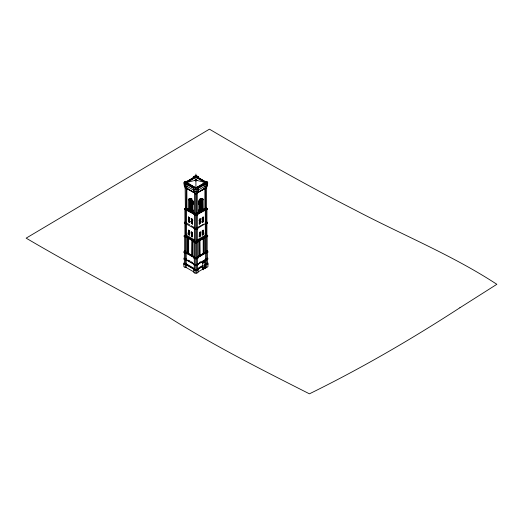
<?xml version="1.0" encoding="UTF-8"?>
<svg xmlns="http://www.w3.org/2000/svg" width="523" height="523" viewBox="0 0 523 523"><rect width="100%" height="100%" fill="white"/><g stroke="black" fill="none" stroke-linecap="round" stroke-linejoin="round"><path stroke-width="0.78" d="M206.356 187.947L207.526 185.475L207.657 182.2L206.134 181.318L204.787 181.318L198.505 177.696M197.498 192.137L198.374 190.019L204.8 186.312L206.082 186.312L207.526 185.475L207.657 183.442L206.134 184.318L204.787 184.318L198.505 187.94L198.374 190.758L197.204 193.235M202.793 263.108L202.597 269.299M192.301 224.217L192.464 224.125M193.007 201.427L192.935 211.848L188.568 209.331L188.568 199.819L189.555 198.439L191.549 198.459M193.503 211.07L189.601 208.814L189.601 199.623L190.49 198.367L189.555 198.439M199.407 224.151L199.564 224.243M204.493 262.128L204.362 262.52L203.878 261.768L203.016 262.977M206.356 187.326L207.526 184.299M198.832 201.44L198.884 211.848L203.251 209.331L203.068 199.178L202.264 198.439L201.067 198.544L199.4 200.636L198.884 202.342L198.315 201.871M206.945 209.135L204.872 209.579L204.872 188.3L197.263 192.895L205.644 188.3L204.872 188.3L197.263 192.693L197.498 193.307L196.471 193.798L195.354 193.713L194.615 192.843L186.175 188.3L186.946 188.3L194.563 192.693L194.543 258.146M195.249 193.843L196.57 193.843L195.249 193.843L194.321 193.307L194.563 192.693M198.08 257.447L205.637 253.086L205.304 252.256L205.637 253.086L207.827 252.354L207.016 251.798L205.304 252.256L197.276 256.898L198.08 257.976L196.811 258.715L195.007 258.715L193.739 257.976L194.543 256.898L186.515 252.256L185.6 252.256L185.266 253.086L183.991 252.354L183.991 251.315L184.802 251.145L184.802 252.517M197.276 256.898L197.276 258.146L198.08 257.976L197.276 257.421L195.347 257.885L195.007 258.715L195.347 258.61M195.347 264.658L195.007 265.481L193.739 264.749L193.739 264.22L186.181 259.859L183.991 259.12L183.991 258.081M194.53 268.619L186.417 263.932L185.495 263.932L185.155 267.462L186.083 267.462L193.713 271.868M185.757 223.04L185.436 223.726L184.351 223.105L184.351 222.223L185.135 222.177M186.384 237.082L186.057 237.082L194.026 241.685L194.824 241.26L186.384 236.389L186.057 237.082L184.122 236.448L184.122 235.546L184.92 235.507M195.439 179.454L194.844 180.428L195.909 181.043L196.981 180.428L196.38 179.454L195.439 179.454L196.38 179.454M187.587 238.017L188.666 238.227L188.666 253.884L188.156 254.008L187.587 253.675L187.587 238.017L188.666 238.227M191.98 240.554L193.059 240.763L193.059 256.42L192.556 256.545L191.98 256.211L191.98 240.554L193.059 240.763M187.587 253.675L187.796 237.723M191.98 256.211L192.196 240.266M193.503 201.871L192.935 202.342L192.418 200.636L190.751 198.544M183.991 252.354L184.802 251.798L185.6 252.256M183.991 259.12L184.802 258.565L186.515 259.029L186.181 259.859L186.515 259.748L185.266 259.859L185.6 259.029L185.6 259.748M193.739 257.976L194.543 257.421L195.347 257.885M197.289 268.619L198.106 269.175L198.106 272.405L196.818 273.143L195.001 273.143L193.713 272.405L193.713 269.175L186.083 264.762L183.874 264.023L184.691 263.468M197.289 269.149L198.106 269.705L196.818 270.45L195.001 270.45L193.713 269.705L194.53 269.149M192.758 201.492L193.34 201.107M206.435 187.397L206.677 188.005L204.872 188.496M193.314 188.084L187.038 184.456L185.685 184.456L184.161 183.58L184.161 182.2L185.685 181.318L187.038 181.318L193.314 177.696M184.161 182.337L185.685 181.461L187.038 181.461L193.314 177.833L193.314 176.911L194.837 176.035L196.988 176.035L198.505 176.911L198.505 177.833L204.787 181.461L206.134 181.461L207.657 182.337M193.314 177.055L194.837 176.173L196.988 176.173L198.505 177.055M193.739 177.794L187.208 181.566L185.861 181.566L184.586 182.298L184.586 183.645L185.861 182.913L187.208 182.913M198.08 178.363L198.08 177.016L196.811 176.284L195.007 176.284L193.739 177.016L193.739 178.363M186.41 182.71L195.909 177.219L205.408 182.71L195.909 188.195L186.41 182.71L195.909 177.062L205.408 182.71M198.505 188.084L204.787 184.456L206.134 184.456L207.657 183.58L207.657 182.2M198.08 188.62L196.811 189.359L195.007 189.359L193.739 188.62M207.232 183.338L205.964 184.07L204.611 184.07L198.08 187.842L198.08 189.967M185.462 187.947L184.292 185.475L184.161 183.442L185.685 184.318L187.038 184.318L193.314 187.94L193.314 188.862L194.837 189.738L196.988 189.738L198.505 188.862L198.505 187.94M197.204 192.843L204.924 188.385L204.787 184.456M197.263 193.255L196.57 193.843M206.435 187.96L204.872 188.417M190.111 204.683L190.882 204.238M191.163 204.075L191.934 203.63M192.235 203.46L193.007 203.009M190.444 204.813L192.314 203.735M198.936 200.446L201.95 198.701L201.95 208.775L198.328 210.867M189.601 206.036L193.503 203.78M189.869 205.977L193.49 203.892M198.812 202.604L199.263 201.407L199.583 202.159M199.884 201.983L200.335 200.793L200.655 201.538M200.937 201.375L201.388 200.185L201.708 200.93M198.812 209.73L199.583 209.285L199.603 201.094M198.315 211.07L202.218 208.814L203.251 209.331M188.43 217.79L188.914 217.509M196.942 214.051L196.334 214.397L194.876 214.051L194.876 213.502L196.334 213.855L196.942 213.502M206.369 208.062L205.768 208.952L204.977 208.952L196.942 213.593M205.768 208.952L206.369 208.605M196.968 214.142L205.16 209.409L205.97 209.409M197.576 214.169L198.838 213.436M206.369 209.546L207.128 209.265L206.369 208.854L204.977 209.2L196.942 213.835L197.701 214.253L207.128 209.265L207.128 208.409L206.082 207.801M188.182 220L190.215 218.83M197.321 241.822L195.327 242.299L195.327 215.169L197.321 214.691M188.862 222.582L192.922 220.235M188.43 230.735L188.914 230.453M187.796 233.088L189.901 231.872M197.622 227.446L201.532 225.191M202.146 224.831L203.388 224.119M206.683 223.373L207.468 223.105L205.572 223.726L205.245 223.04L206.683 222.687L207.468 223.105L207.468 222.223L206.683 222.177M197.753 228.244L197.753 228.714L196.975 228.982L196.975 227.819L197.753 228.244L205.245 223.733L206.389 223.726L206.062 223.04M187.796 234.075L189.901 232.859M188.28 234.043L190.176 232.951M206.945 208.461L206.899 236.716L207.696 236.448L205.761 237.082L196.994 242.437L196.994 241.26L205.434 236.389L206.899 236.023L207.696 236.448L207.696 235.546L206.598 234.912M197.354 241.456L205.48 236.762L205.48 252.446L197.354 257.133M198.818 240.73L199.891 240.521L199.891 256.178L199.322 256.512L198.818 256.388L198.818 240.73L199.891 240.521M203.212 238.194L204.29 237.985L204.29 253.642L203.722 253.975L203.212 253.851L203.212 238.194L204.29 237.985M198.322 241.188L200.316 240.037M201.643 239.273L202.904 238.54M206.945 236.265L206.114 236.742L206.114 209.612M194.464 241.94L195.308 242.43L197.354 241.94M207.167 236.272L205.31 236.742L205.31 209.612L197.321 214.227L197.354 257.623L196.511 258.114L194.464 257.623M184.652 251.262L185.077 251.02M207.468 251.994L205.591 252.544L197.524 257.198L197.524 269.626L196.576 270.175L194.294 269.626L194.294 257.198L186.227 252.544L184.351 251.994M198.152 257.061L205.395 252.877L207.239 252.348M194.294 257.734L195.242 258.284L197.524 257.734M196.563 258.506L197.491 257.97L197.491 257.44M199.283 262.507L200.623 261.735M198.152 263.834L205.395 259.65L207.239 259.114M195.347 265.377L195.007 265.481L196.811 265.481L198.08 264.749L198.08 264.22L205.637 259.859L207.827 259.12L207.827 258.081M198.642 267.835L202.022 265.887M197.524 269.09L202.904 265.985M204.245 265.207L207.468 263.886L207.468 251.223M198.106 269.175L205.735 264.762L207.945 264.023L207.128 263.468M196.57 270.241L197.511 269.698M205.173 266.933L202.597 268.116L205.173 266.933L202.859 268.632L202.859 268.266M203.14 268.796L205.461 267.462L203.14 269.208L202.859 268.632M198.106 271.868L202.963 269.064M203.14 269.208L205.742 268.031L205.742 268.443M206.663 267.462L206.663 264.762L206.324 263.932L205.402 263.932L205.735 267.462L206.663 267.462L207.945 266.723L207.945 262.971M185.449 209.546L184.691 209.265L194.118 214.253L194.876 213.835L186.848 209.2L185.449 208.854L184.691 209.265L184.691 208.409L185.449 208.357M197.701 214.253L197.701 214.711L194.876 214.293L194.118 214.711L194.118 214.253M185.135 222.687L184.351 223.105L185.135 223.373M185.757 223.733L194.066 228.244L194.85 227.819M188.568 209.331L189.601 208.814M186.077 188.548L186.946 188.496M186.515 252.982L185.266 253.086L186.515 252.982L186.515 252.256L186.181 253.086L193.739 257.447M195.118 180.376L186.41 182.54L195.909 188.025L205.408 182.54L196.7 180.376M191.385 199.113L192.091 198.943M186.175 188.496L185.142 188.005L185.142 187.247L185.384 209.122M197.276 264.919L198.08 264.749L197.276 264.193M207.128 264.187L207.945 264.023M188.568 199.819L189.601 199.623M206.435 188.045L205.598 188.385L206.134 184.456M197.263 193.34L196.445 193.673L196.988 189.601L198.505 188.725L198.374 190.758L196.929 191.595L194.889 191.595L193.445 190.758L193.314 188.725L194.837 189.601L196.988 189.738M188.751 199.178L189.764 199.041M189.084 198.707L190.065 198.616M204.977 209.893L204.977 209.2L204.977 209.684M196.334 215.339L197.701 214.711L196.942 214.986L196.942 213.044L204.977 208.409L204.977 208.952M185.554 237.082L185.227 237.082L185.554 236.389L186.384 236.389M195.458 242.803L194.026 242.169L194.026 241.685M204.611 182.913L205.964 182.913L207.232 183.645L207.232 182.298L205.964 181.566L204.611 181.566L198.08 177.794M186.946 188.417L185.384 187.96M186.051 208.952L185.449 208.062L185.449 208.605L186.848 208.952L194.876 213.593M184.874 209.135L186.946 209.579L186.848 188.548L194.563 192.895L193.445 190.019L193.314 187.94M184.652 236.272L186.508 236.742L194.497 241.351M184.652 235.579L184.652 251.955L186.338 252.446L194.464 257.133M205.48 252.446L207.167 251.955L207.167 235.579M205.304 252.982L206.552 253.086L206.219 252.256M205.304 259.029L206.219 259.029L206.552 259.859L205.304 259.748L205.304 259.029L205.637 259.859L205.304 259.748M184.351 251.223L184.351 263.886L186.227 264.429L194.294 269.09M196.563 265.279L194.327 264.743M205.434 237.082L205.761 237.082L205.434 236.389L205.434 236.873M206.265 237.082L206.598 237.082L206.265 236.389L206.219 252.982L207.016 252.517L207.016 251.145L207.827 251.315L207.827 252.354M196.36 242.803L197.792 242.169L194.824 241.744L194.026 242.169L194.824 242.437M186.574 223.733L186.574 223.04L189.829 224.923M206.899 235.507L207.696 235.546M186.848 209.893L186.848 209.2L186.848 209.684M186.051 209.893L186.051 209.2L186.051 209.684M206.369 208.357L207.128 208.409M202.264 198.439L201.329 198.367L202.218 199.623L202.218 208.814M201.754 198.616L202.734 198.707M200.27 198.459L201.067 198.544M202.055 199.041L203.068 199.178M185.384 188.045L186.221 188.385L185.685 184.456M194.563 193.34L195.373 193.673L194.837 189.738M202.218 199.623L203.251 199.819M183.874 264.023L184.691 264.187M193.713 269.705L194.53 269.875M206.677 187.247L206.369 209.331M199.727 198.943L200.433 199.113M196.478 258.61L196.811 258.715L196.478 257.885M196.478 265.377L196.811 265.481L196.478 264.658M205.735 264.762L205.402 263.932M184.92 236.716L184.122 236.448L184.92 236.023L185.554 236.873M194.85 228.982L194.066 228.714L194.066 228.244M199.211 199.59L199.864 199.825M198.786 200.329L199.4 200.636M196.994 241.26L197.792 241.685M184.586 183.338L185.861 184.07L187.208 184.07L193.739 187.842L193.739 189.967M194.615 192.843L186.894 188.385L187.038 184.456M198.832 203.022L199.603 203.467M199.884 203.63L200.655 204.075M200.956 204.251L201.728 204.696M198.884 203.375L201.381 204.813M198.949 203.741L202.296 205.67M192.889 200.446L189.869 198.701L189.869 208.775L193.49 210.867M198.315 203.78L202.218 206.036M198.328 203.892L201.95 205.977M190.091 200.924L190.411 200.172L190.862 201.368M191.163 201.538L191.483 200.793L191.934 201.983M192.216 202.146L192.536 201.401L192.987 202.591M192.987 209.716L192.216 209.272L192.235 201.871M202.95 217.542L203.44 217.823M194.876 213.044L186.848 208.409L186.848 208.952M186.659 209.409L194.85 214.142M194.497 214.227L186.508 209.612L186.508 236.742M189.372 211.351L190.64 212.083M194.563 214.417L195.471 214.966L197.263 214.417L197.263 192.693M194.497 214.691L195.484 215.339L194.118 214.711L194.876 214.986L194.876 214.293M201.603 218.83L203.637 220M198.897 220.235L200.25 221.02M201.603 221.798L202.957 222.582M202.95 230.48L203.44 230.761M191.13 225.675L194.229 227.459M201.917 231.872L204.029 233.088M201.917 232.859L204.029 234.075M186.384 235.154L194.824 240.024M186.384 236.141L194.824 241.011M194.464 241.456L186.338 236.762L186.338 252.446M184.874 236.265L185.704 236.742L185.704 209.612M187.051 237.468L188.378 238.233M191.666 240.129L193.562 241.227M194.497 241.822L195.327 242.299M206.552 250.576L207.827 251.315M206.748 251.02L207.167 251.262M193.667 257.061L186.423 252.877L184.58 252.348M194.327 257.97L195.256 258.506M188.522 260.186L189.862 260.957M191.196 261.735L192.536 262.507M193.667 263.834L186.423 259.65L184.58 259.114M194.308 269.698L195.249 270.241M185.155 267.462L183.874 266.723L183.874 262.971M207.016 258.565L207.827 259.12M197.276 263.664L198.08 264.22M199.891 256.178L199.681 240.234M194.615 193.235L193.445 190.019L187.018 186.312L185.737 186.312L184.292 185.475L184.161 182.2M184.586 185.057L185.462 187.326M204.715 261.997L204.911 266.782M193.314 176.911L193.399 178.317M206.592 208.546L206.592 209.05L205.644 209.579L205.644 188.3M206.526 252.544L206.526 264.429M206.219 259.029L206.219 259.748M206.324 263.932L206.324 264.658M205.964 181.566L205.964 182.913M205.591 252.544L205.591 264.429M205.134 184.103L205.134 182.54L195.909 187.868L186.691 182.54L186.691 184.103M204.774 259.977L204.774 262.003L202.761 263.161L202.761 261.134M203.722 238.311L203.722 253.975M203.427 269.371L203.427 269.776M201.728 200.734L201.708 208.056L200.937 208.5L200.956 200.289M201.067 211.39L201.067 211.776M200.655 200.91L200.655 208.664L199.884 209.108L199.884 201.257M199.322 240.855L199.322 256.512M197.491 264.213L197.491 264.743M196.811 176.284L196.811 177.624L195.007 177.624L195.007 176.284M196.818 273.143L196.478 269.613L195.341 269.613L195.001 273.143M196.576 258.284L196.576 270.175M196.471 193.595L196.471 214.875L195.354 214.875L195.354 193.595M196.498 215.169L196.498 242.299M196.511 242.43L196.511 258.114M196.334 213.855L196.334 214.397M196.334 215.123L196.334 214.646L196.655 215.319L195.171 215.319L195.484 214.646L195.484 215.123M196.36 242.587L196.36 242.11L196.687 242.803L195.131 242.803L195.458 242.11L195.458 242.587M195.909 174.041L195.909 189.431M195.484 213.855L195.484 214.397M195.308 242.43L195.308 258.114M195.242 258.284L195.242 270.175M192.556 240.887L192.556 256.545M191.934 200.466L191.934 209.108L191.163 208.664L191.163 200.91M190.882 200.283L190.862 208.494L190.091 208.043L190.111 200.727M190.751 211.39L190.751 211.776M188.156 238.344L188.156 254.008M186.417 264.658L186.417 263.932L186.083 267.462M186.175 188.3L186.175 209.579L185.227 209.05L185.227 208.546M186.227 252.544L186.227 264.429M185.861 181.566L185.861 182.913M185.449 208.854L185.449 209.331M185.495 236.762L185.495 252.446M185.495 263.932L185.495 264.658M185.299 252.544L185.299 264.429M184.874 208.461L184.92 236.507M199.433 219.065L199.191 224.06L199.681 223.779L199.433 219.065M200.224 218.607L199.982 223.609L200.466 223.328L200.224 218.607M202.355 217.378L202.113 222.373L202.604 222.092L202.355 217.378M199.433 232.271L199.191 237.004L199.681 236.723L199.433 232.271M203.146 216.921L202.904 221.922L203.388 221.641L203.146 216.921M200.224 231.813L199.982 236.546L200.466 236.265L200.224 231.813M202.355 230.584L202.113 235.317L202.604 235.036L202.355 230.584M203.146 230.127L202.904 234.86L203.388 234.579L203.146 230.127M188.626 216.895L188.378 221.608L188.868 221.889L188.626 216.895M189.411 217.346L189.169 222.066L189.659 222.347L189.411 217.346M191.549 218.581L191.3 223.295L191.791 223.583L191.549 218.581M188.626 230.1L188.378 234.552L188.868 234.834L188.626 230.1M192.333 219.032L192.091 223.752L192.582 224.034L192.333 219.032M189.411 230.558L189.169 235.004L189.659 235.291L189.411 230.558M191.549 231.787L191.3 236.239L191.791 236.52L191.549 231.787M192.333 232.245L192.091 236.69L192.582 236.978L192.333 232.245M195.471 228.649L195.144 229.336L194.066 228.714L194.85 228.29L197.753 228.714L196.347 229.342L196.347 228.649L196.674 229.336L195.144 229.336L195.471 228.649M195.733 179.356L196.158 179.454L195.733 179.356M459.887 307.766C411.405 339.264 361.334 368.349 309.426 393.826C261.31 369.486 213.142 345.265 167.497 316.428C120.277 290.481 72.586 265.481 26.15 238.148L209.429 129.174C257.342 157.345 305.687 184.822 355.202 210.102C402.383 234.938 452.101 255.034 496.85 284.303L459.887 307.766M205.434 235.154L196.994 240.024L196.994 241.011L205.434 236.141L205.434 235.154M206.082 209.873L205.768 209.2L206.082 209.873"/></g></svg>
